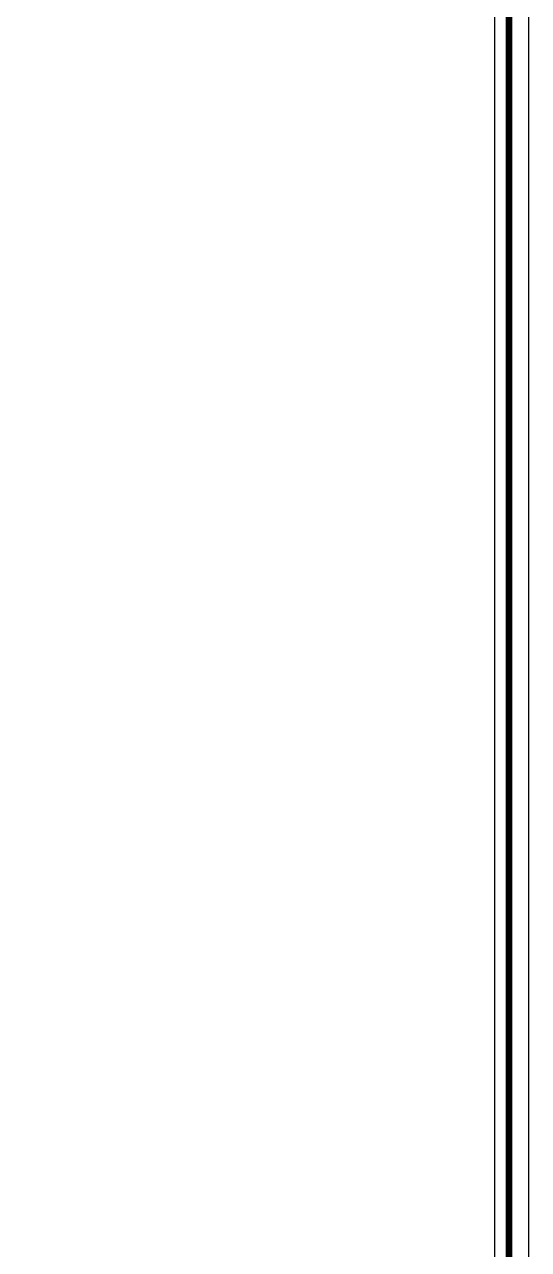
# Model space of a CAD drawing. Header units: millimetres. Extents: x 1555 to 3397, y 790 to 1592.
# Drawn here: x 1766.69 to 1769.28, y 802.07 to 808.36 of the extents above; entities that cross this region are included whole.
import ezdxf

# ---------------------------------------------------------------- set-up
doc = ezdxf.new("R2010")
doc.units = ezdxf.units.MM
doc.layers.add('LOGO', color=7, linetype='Continuous')
doc.layers.add('MARCO  LOGITO LM', color=7, linetype='Continuous', lineweight=25, true_color=0x5b584a)
doc.layers.add('MARCO DE MENBRETE', color=252, linetype='Continuous', lineweight=25)

msp = doc.modelspace()

# ---------------------------------------------------------------- linework, layer by layer
at = {"layer": 'LOGO'}
msp.add_lwpolyline([(1740.136955766655, 793.9506052134952), (1740.136955766655, 814.6779710191577), (1769.276628959882, 814.6779710191577), (1769.276628959882, 793.9506052134952)], close=True, dxfattribs=at)
at = {"layer": 'MARCO  LOGITO LM', "ltscale": 0.8, "const_width": 0.03357667376095325}
msp.add_lwpolyline([(1769.176628959882, 814.5779710191589), (1769.176628959882, 794.050605213494), (1740.236955766655, 794.050605213494), (1740.236955766655, 814.5779710191589)], close=True, dxfattribs=at)
at = {"layer": 'MARCO DE MENBRETE'}
msp.add_lwpolyline([(1769.101628959882, 814.5029710191588), (1769.101628959882, 794.125605213494), (1740.311955766655, 794.125605213494), (1740.311955766655, 814.5029710191588)], close=True, dxfattribs=at)

doc.saveas('drawing.dxf')
